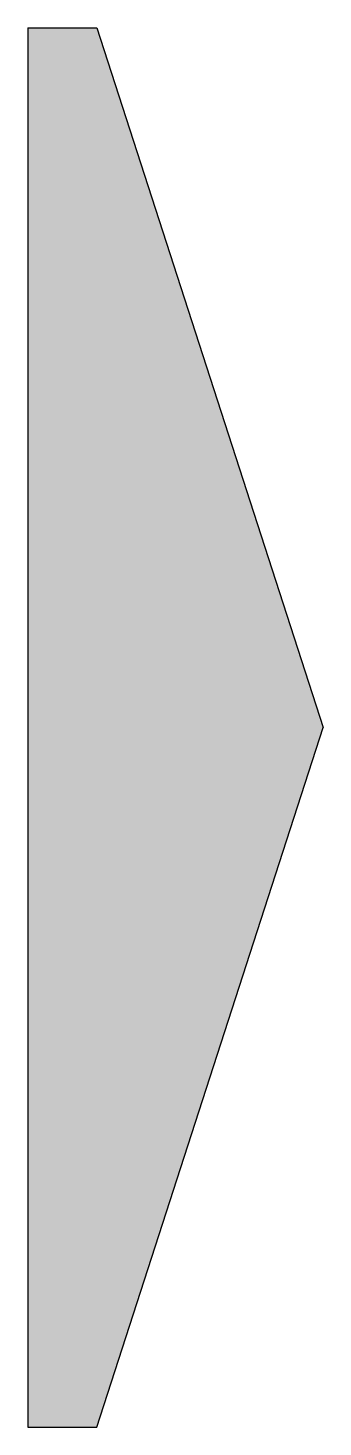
# Model space of a CAD drawing. Header units: millimetres. Extents: x 251.34 to 251.83, y 139.3 to 141.63.
import ezdxf

# ---------------------------------------------------------------- set-up
doc = ezdxf.new("R2010")
doc.units = ezdxf.units.MM
doc.header["$MEASUREMENT"] = 0
doc.layers.add('025', color=2, linetype='CONTINUOUS')

msp = doc.modelspace()

# ---------------------------------------------------------------- hatches: boundary and pattern name
at = {"layer": '025', "linetype": 'Continuous'}
msp.add_hatch(color=256, dxfattribs=at).paths.add_polyline_path([(251.8331, 140.4623), (251.4566, 141.6255), (251.3419, 141.6255), (251.3419, 139.2991), (251.4566, 139.2991)])

# ---------------------------------------------------------------- linework, layer by layer
for p, q in [((251.3419, 141.6255), (251.3419, 139.2991)), ((251.3419, 141.6255), (251.4566, 141.6255)), ((251.4566, 141.6255), (251.8331, 140.4623)), ((251.4566, 139.2991), (251.8331, 140.4623)), ((251.3419, 139.2991), (251.4566, 139.2991))]:
    msp.add_line(p, q, dxfattribs=at)

doc.saveas('drawing.dxf')
